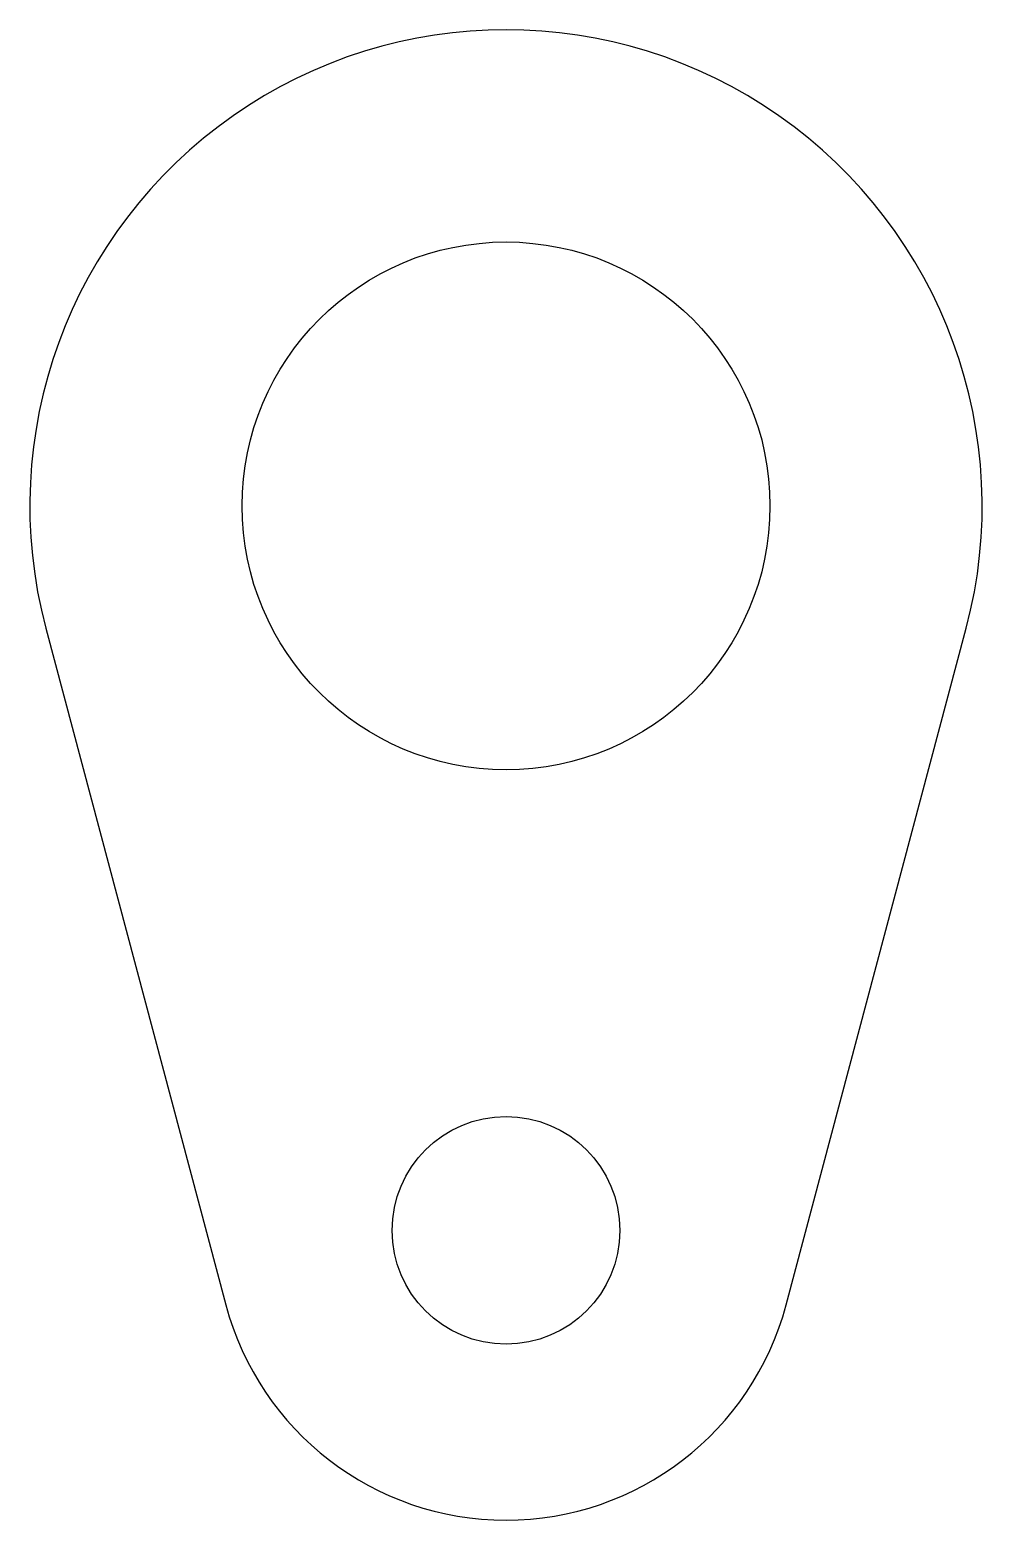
# Model space of a CAD drawing. Header units: millimetres. Extents: x 1020.2 to 1066.2, y 412.6 to 484.6.
import ezdxf

# ---------------------------------------------------------------- set-up
doc = ezdxf.new("R2010")
doc.units = ezdxf.units.MM

msp = doc.modelspace()

# ---------------------------------------------------------------- linework, layer by layer
at = {"color": 7, "linetype": 'Continuous', "lineweight": 25}
for p, q in [((1021.007, 455.693), (1029.704, 423.007)), ((1056.763, 423.007), (1065.46, 455.693))]:
    msp.add_line(p, q, dxfattribs=at)
for centre, radius in [((1043.234, 461.607), 12.75), ((1043.234, 426.607), 5.5)]:
    msp.add_circle(centre, radius, dxfattribs=at)
for centre, radius, start, end in [((1043.234, 461.607), 23, 345.0994, 194.9006), ((1043.234, 426.607), 14, 194.9006, 345.0994)]:
    msp.add_arc(centre, radius, start, end, dxfattribs=at)

doc.saveas('drawing.dxf')
